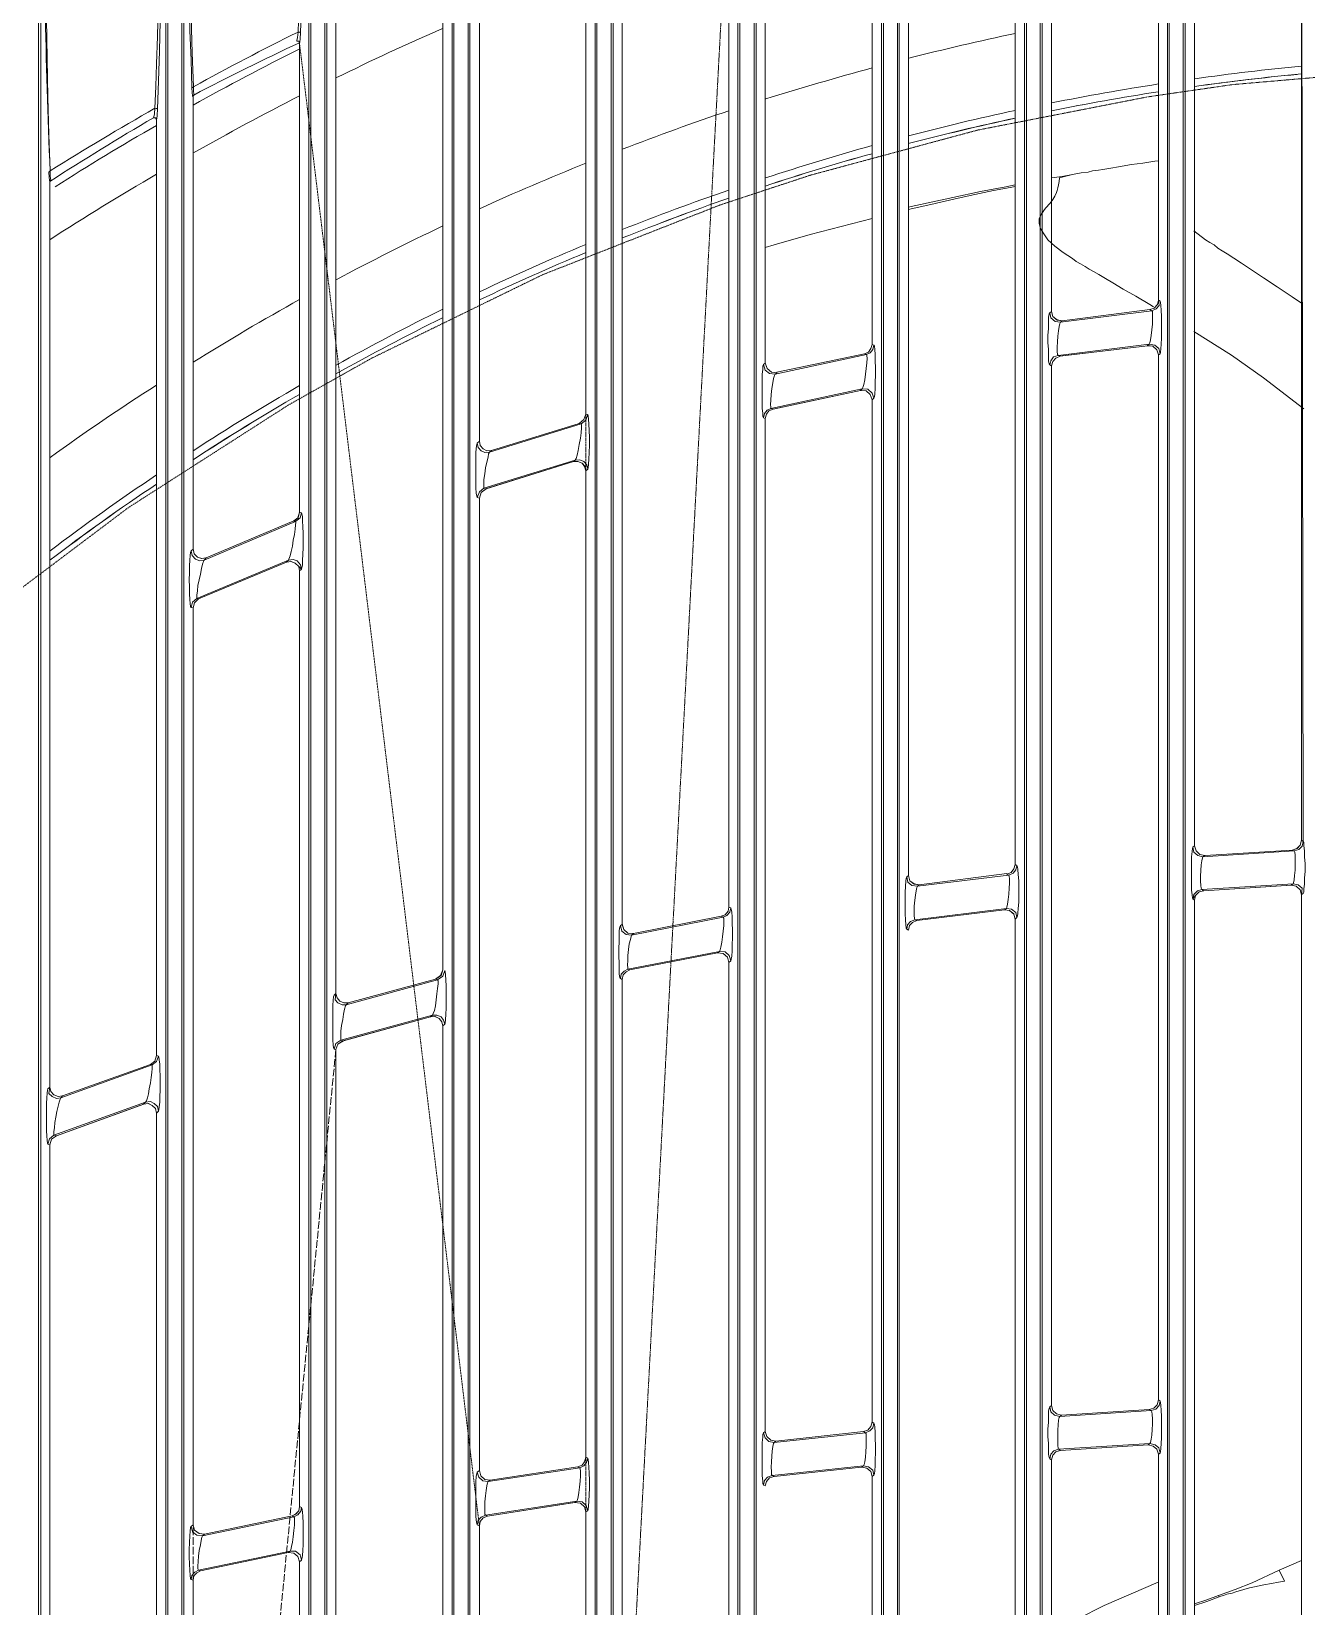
# Model space of a CAD drawing. Header units: millimetres. Extents: x 90740 to 167944, y -39332 to 25855.
# Drawn here: x 137891.5 to 138157.6, y 12278 to 12606.7 of the extents above; entities that cross this region are included whole.
import ezdxf

# ---------------------------------------------------------------- set-up
doc = ezdxf.new("R2010")
doc.units = ezdxf.units.MM
doc.linetypes.add('PDF_IMPORT', pattern=[1, 0.8, -0.2])
doc.layers.add('PDF4_Geometry', color=7, linetype='Continuous')

# ---------------------------------------------------------------- blocks, each defined once
blk = doc.blocks.new('200-A_10 bis 12')
at = {"layer": 'PDF4_Geometry', "lineweight": 13}
for p, q in [((6485.4, 2336.02), (6485.4, 3273.81)), ((6500.36, 3273.81), (6500.36, 2336.02)), ((6515.28, 2336.02), (6515.28, 3273.81))]:
    blk.add_line(p, q, dxfattribs=at)
for points in [[(6455.53, 3273.81), (6455.53, 2336.02), (6455.69, 2336.09), (6455.76, 2336.22), (6456.02, 2336.07), (6456.02, 2524.72), (6456.22, 2524.72)], [(6455.76, 3273.61), (6455.76, 2336.22)], [(6468.81, 2336.22), (6468.81, 3273.61)], [(6468.23, 3066.39), (6468.14, 3063.28), (6468.03, 3060.18), (6467.92, 3057.2), (6467.9, 3056.6), (6467.86, 3056.2), (6467.83, 3056.13), (6467.72, 3056.31), (6467.52, 3056.31), (6467.57, 3056.4), (6467.63, 3056.73), (6467.66, 3057.31), (6467.77, 3059.58), (6467.83, 3061.93), (6467.92, 3064.79), (6467.99, 3067.75)], [(6469.01, 3273.81), (6469.01, 2336.02), (6468.88, 2336.09), (6468.81, 2336.22)], [(6470.48, 3273.81), (6470.48, 2336.02), (6470.61, 2336.09), (6470.68, 2336.22), (6470.94, 2336.07), (6470.94, 2520.57), (6470.99, 2524.14), (6471.01, 2527.76), (6471.05, 2531.34), (6471.12, 2534.64), (6471.19, 2537.89), (6471.25, 2541.06), (6471.32, 2544.28), (6471.41, 2547.39), (6471.52, 2550.41), (6471.56, 2550.9), (6471.59, 2551.23), (6471.65, 2551.36)], [(6471.65, 3058.49), (6471.59, 3058.62), (6471.56, 3058.95), (6471.52, 3059.44), (6471.45, 3062.35), (6471.32, 3065.39), (6471.25, 3068.5), (6471.19, 3071.74), (6471.12, 3075.07), (6471.05, 3078.47), (6471.01, 3082.02), (6470.99, 3085.58), (6470.94, 3089.22), (6470.94, 3273.79), (6470.68, 3273.61), (6470.61, 3273.74), (6470.48, 3273.81)], [(6470.68, 3273.61), (6470.68, 2336.22)], [(6471.14, 3273.96), (6471.14, 3086.73), (6471.19, 3083.6), (6471.21, 3080.47), (6471.21, 3078.91), (6471.25, 3078.51), (6471.28, 3074.54), (6471.34, 3070.61), (6471.45, 3066.81), (6471.56, 3063.08), (6471.7, 3059.55), (6471.7, 3059.09), (6471.72, 3058.8), (6471.72, 3058.69), (6471.65, 3058.6)], [(6483.73, 2336.22), (6483.73, 3273.61)], [(6482.95, 3068.17), (6482.87, 3065.17), (6482.82, 3064.57), (6482.8, 3064.22), (6482.75, 3064.11), (6482.69, 3064.31), (6482.49, 3064.31), (6482.49, 3064.37), (6482.55, 3064.7), (6482.62, 3065.26), (6482.69, 3067.61)], [(6483.93, 3273.81), (6483.93, 2336.02), (6483.78, 2336.09), (6483.73, 2336.22)], [(6485.6, 2336.22), (6485.6, 3273.61)], [(6498.18, 2505.29), (6498.36, 2505.29), (6498.36, 2336.07), (6498.67, 2336.22), (6498.67, 3273.61), (6498.36, 3273.79), (6498.36, 3104.58), (6498.18, 3104.58), (6498.18, 3273.96)], [(6498.87, 3273.81), (6498.87, 2336.02), (6498.74, 2336.09), (6498.67, 2336.22)], [(6500.52, 3273.61), (6500.52, 2336.22)], [(6512.64, 2808.73), (6512.64, 2910.82), (6512.84, 2910.95), (6512.88, 2911.09), (6512.9, 2911.42), (6512.95, 2911.95), (6512.97, 2912.6), (6513.02, 2913.33), (6513.02, 2914.13), (6512.97, 2914.86), (6512.95, 2915.5), (6512.9, 2915.97), (6512.88, 2916.3), (6512.84, 2916.44), (6512.64, 2916.53), (6512.64, 3019.46), (6512.84, 3019.66), (6512.88, 3019.79), (6512.9, 3020.17), (6512.95, 3020.7), (6512.97, 3021.37), (6513.02, 3022.14), (6513.02, 3022.94), (6512.97, 3023.67), (6512.95, 3024.34), (6512.9, 3024.87), (6512.88, 3025.21), (6512.84, 3025.34), (6512.64, 3025.38), (6512.64, 3077.03)], [(6513.59, 3273.61), (6513.59, 2336.22)], [(6513.79, 3273.81), (6513.79, 2336.02), (6513.66, 2336.09), (6513.59, 2336.22)], [(6515.48, 2336.22), (6515.48, 3273.61)], [(6528.07, 3273.96), (6528.07, 3114.24), (6528.25, 3114.24), (6528.25, 3273.79), (6528.51, 3273.61), (6528.51, 2855.69), (6528.71, 2855.69), (6528.71, 3273.81)], [(6542.5, 3086.04), (6542.5, 3032.67), (6542.52, 3032.67), (6542.52, 3086.11)], [(6530.4, 3273.61), (6530.4, 2858.02), (6530.82, 2858.56), (6530.84, 2858.49), (6530.84, 2858.09), (6530.89, 2857.51), (6530.89, 2856.98), (6530.71, 2856.36), (6530.71, 2856.45), (6530.78, 2857.49), (6530.78, 2858.02), (6530.82, 2858.29), (6530.78, 2858.4), (6530.78, 2858.42)], [(6542.97, 2872.17), (6542.97, 2872.94), (6543.01, 2873.48), (6543.03, 2873.74), (6543.03, 2873.9), (6543.48, 2874.41), (6543.48, 3273.61), (6543.17, 3273.79), (6543.17, 3113.33), (6543.14, 3108.84), (6543.1, 3104.25), (6543.01, 3099.78), (6542.9, 3096.45), (6542.83, 3093.21), (6542.7, 3090.04), (6542.59, 3086.97)], [(6543.81, 2874.27), (6543.61, 2874.21), (6543.48, 2874.41), (6543.68, 2874.41), (6543.68, 3273.81)], [(6545.14, 3273.81), (6545.14, 2875.81), (6545.23, 2875.72), (6545.28, 2875.67), (6545.3, 2875.74), (6545.34, 2875.81), (6545.14, 2875.81)], [(6545.34, 3273.61), (6545.34, 2875.81), (6545.74, 2876.14), (6545.79, 2876.07), (6545.81, 2875.94), (6545.81, 2874.54)], [(6558.6, 2886.37), (6558.6, 3273.81)], [(6560.06, 3273.81), (6560.06, 2887.31), (6560.26, 2887.31)], [(6573.32, 3273.61), (6573.32, 2894.32), (6572.92, 2894.1), (6572.9, 2893.92), (6572.85, 2893.64), (6572.85, 2892.77), (6572.98, 2892.46), (6572.92, 2892.57), (6572.9, 2892.64), (6572.98, 2892.66), (6573.16, 2892.72), (6573.23, 2892.77), (6573.25, 2892.79), (6573.45, 2892.79)], [(6573.63, 2894.17), (6573.43, 2894.17), (6573.32, 2894.32), (6573.52, 2894.32), (6573.52, 3273.81)], [(6574.98, 3273.81), (6574.98, 2894.97), (6575.05, 2894.83), (6575.09, 2894.77), (6575.18, 2894.83), (6575.18, 3273.61)], [(6587.3, 3093.41), (6587.5, 2980.8), (6587.37, 2980.29), (6587.04, 2979.94), (6586.55, 2979.8), (6586.62, 2979.67), (6586.66, 2979.36), (6586.66, 2977.8), (6586.59, 2977.23), (6586.55, 2976.78), (6586.48, 2976.49), (6586.46, 2976.36), (6586.97, 2976.25), (6587.37, 2975.9), (6587.3, 2975.23), (6587.17, 2975.76)], [(6557.42, 2978.4), (6557.42, 3089.33), (6557.35, 3089.48), (6557.22, 3089.5), (6557.24, 3089.57), (6557.29, 3089.88), (6557.29, 3090.35), (6557.42, 3092.88), (6557.51, 3095.46), (6557.6, 3098.34), (6557.69, 3101.27), (6557.73, 3102.76), (6557.73, 3103.16), (6557.82, 3107.42), (6557.89, 3111.82), (6557.89, 3116.28), (6557.93, 3120.77)], [(6527.56, 3081.96), (6527.56, 2973.94)], [(6532.58, 3029.71), (6532, 3029.78), (6531.55, 3030.16), (6531.35, 3030.69), (6531.35, 3083.2), (6531.42, 3083.31), (6531.53, 3083.38), (6531.49, 3083.51), (6531.47, 3083.82), (6531.42, 3084.13), (6531.42, 3084.2), (6531.29, 3088), (6531.16, 3092.06), (6531.09, 3096.25), (6530.98, 3100.54), (6530.98, 3100.92), (6530.96, 3102.47), (6530.91, 3105.6), (6530.89, 3108.75)], [(6497.72, 3071.12), (6497.72, 2967.39), (6497.47, 2966.79), (6496.96, 2966.41), (6497.52, 2966.79), (6497.72, 2967.39)], [(6587.3, 3093.46), (6587.3, 2980.91), (6587.5, 2980.8), (6587.57, 2980.67), (6587.57, 2980.34), (6587.64, 2979.82), (6587.64, 2979.2), (6587.68, 2978.47), (6587.68, 2977.69), (6587.64, 2976.96), (6587.64, 2976.32), (6587.57, 2975.85), (6587.57, 2975.5), (6587.5, 2975.36), (6587.3, 2975.25), (6587.17, 2975.76), (6586.77, 2976.12), (6586.26, 2976.23), (6577.11, 2975.65), (6576.65, 2975.52), (6576.27, 2975.16), (6575.96, 2974.79), (6576.07, 2975.25), (6576.45, 2975.63), (6576.91, 2975.78), (6576.85, 2975.9), (6576.8, 2976.18), (6576.78, 2976.63), (6576.78, 2977.16), (6576.8, 2977.76), (6576.85, 2978.34), (6576.91, 2978.76), (6576.98, 2979.07), (6577.03, 2979.2), (6576.51, 2979.34), (6576.09, 2979.67), (6575.96, 2980.2)], [(6576.16, 3092.32), (6576.16, 2980.34), (6575.96, 2980.2), (6575.94, 2980.07), (6575.89, 2979.74), (6575.83, 2979.2), (6575.83, 2975.72), (6575.89, 2975.23), (6575.94, 2974.87), (6575.96, 2974.79), (6576.16, 2974.65), (6576.16, 2893.99)], [(6561.24, 3090.08), (6561.24, 3036.11), (6561.04, 3035.97), (6560.97, 3035.84), (6560.93, 3035.51), (6560.91, 3034.98), (6560.91, 3034.33), (6560.86, 3033.6), (6560.86, 3032.87), (6560.91, 3032.13), (6560.91, 3031.49), (6560.93, 3030.96), (6560.97, 3030.62), (6561.04, 3030.54), (6561.24, 3030.42), (6561.24, 2921.92), (6561.37, 2921.41), (6561.75, 2921.06), (6562.28, 2920.92)], [(6546.32, 3087.04), (6546.32, 2977.23), (6546.12, 2977.09), (6546.05, 2976.96), (6546.01, 2976.63), (6545.99, 2976.12), (6545.94, 2975.45), (6545.94, 2973.25), (6545.99, 2972.61), (6546.01, 2972.08), (6546.05, 2971.74), (6546.12, 2971.63), (6546.32, 2971.54)], [(6516.44, 3078.45), (6516.44, 2972.14), (6516.24, 2972.01), (6516.19, 2971.88), (6516.12, 2971.5), (6516.12, 2971.01), (6516.1, 2970.34), (6516.06, 2969.61), (6516.06, 2968.83), (6516.1, 2968.1), (6516.12, 2967.46), (6516.12, 2966.93), (6516.19, 2966.59), (6516.24, 2966.48), (6516.44, 2966.39)], [(6501.52, 3072.79), (6501.52, 3022.56), (6501.29, 3022.36), (6501.27, 3022.23), (6501.2, 3021.85), (6501.16, 3021.3), (6501.14, 3020.66), (6501.14, 3018.32), (6501.16, 3017.68), (6501.2, 3017.15), (6501.27, 3016.81), (6501.29, 3016.68), (6501.52, 3016.61)], [(6486.55, 3066.19), (6486.55, 2964.93), (6486.37, 2964.75), (6486.31, 2964.59), (6486.28, 2964.22), (6486.24, 2963.68), (6486.24, 2963.02), (6486.22, 2962.28), (6486.22, 2961.51), (6486.24, 2960.73), (6486.24, 2960.06), (6486.28, 2959.58), (6486.31, 2959.24), (6486.37, 2959.13), (6486.55, 2959.07)], [(6471.65, 3005.18), (6471.45, 3005.2), (6471.39, 3005.31), (6471.34, 3005.62), (6471.32, 3006.05), (6471.28, 3006.65), (6471.28, 3007.36), (6471.25, 3008.09), (6471.28, 3008.82), (6471.28, 3009.55), (6471.32, 3010.13), (6471.34, 3010.62), (6471.39, 3010.95), (6471.45, 3011.11), (6471.65, 3011.31), (6471.65, 3058.6)], [(6467.83, 3056.13), (6467.83, 2958.47), (6468.03, 2958.4), (6468.08, 2958.31), (6468.1, 2958), (6468.17, 2957.56), (6468.17, 2957), (6468.21, 2956.29), (6468.21, 2954.85), (6468.17, 2954.16), (6468.17, 2953.58), (6468.1, 2953.09), (6468.08, 2952.78), (6468.03, 2952.65), (6467.83, 2952.45), (6467.83, 2857.96)], [(6572.38, 3051.83), (6572.01, 3051.78), (6570.74, 3051.58), (6569.57, 3051.43), (6568.21, 3051.18), (6567.43, 3051.05), (6566.59, 3050.92), (6566.12, 3050.85), (6565.5, 3050.76), (6565.04, 3050.65), (6564.33, 3050.56), (6563.42, 3050.38)], [(6557.42, 3049.32), (6556.47, 3049.12), (6553.82, 3048.61), (6550.92, 3048.01), (6546.27, 3046.97)], [(6546.27, 3046.74), (6548.65, 3047.28), (6551.16, 3047.85), (6553.22, 3048.32), (6555.16, 3048.72), (6556.91, 3049.05), (6557.42, 3049.14)], [(6571.87, 3036.57), (6571.47, 3036.84), (6570.01, 3037.68), (6568.7, 3038.44), (6567.63, 3039.08), (6566.86, 3039.55), (6566.15, 3039.95), (6565.61, 3040.26), (6565.17, 3040.53), (6564.73, 3040.79), (6564.26, 3041.06), (6563.81, 3041.33), (6563.42, 3041.64), (6562.46, 3042.26), (6561.57, 3042.9), (6560.86, 3043.57), (6560.37, 3044.3), (6560.08, 3044.77), (6559.93, 3045.28), (6559.95, 3045.77), (6560.2, 3046.3), (6560.6, 3046.88), (6561.08, 3047.41), (6561.37, 3047.79), (6561.57, 3048.14), (6561.75, 3048.52), (6561.82, 3048.74), (6561.88, 3049.01), (6561.95, 3049.32), (6562.02, 3049.65), (6562.06, 3050.05), (6562.73, 3050.23), (6563.42, 3050.38), (6562.33, 3050.18), (6561.24, 3050.03)], [(6531.35, 3042.79), (6532.27, 3043.06), (6536.06, 3044.12), (6542.5, 3045.81)], [(6587.3, 3036.97), (6586.33, 3037.64), (6584.77, 3038.68), (6583.35, 3039.62), (6582.09, 3040.46), (6581.04, 3041.13), (6580.27, 3041.66), (6579.56, 3042.1), (6579.05, 3042.44), (6578.6, 3042.72), (6578.2, 3043.04), (6577.76, 3043.3), (6577.31, 3043.59), (6576.07, 3044.5)], [(6561.04, 3035.97), (6561.17, 3035.44), (6561.62, 3035.06), (6562.15, 3034.98), (6562.08, 3034.84), (6562.02, 3034.53), (6561.95, 3034.07), (6561.88, 3033.53), (6561.86, 3032.93), (6561.82, 3032.36), (6561.82, 3031.93), (6561.86, 3031.62), (6561.93, 3031.49), (6561.44, 3031.36), (6561.15, 3030.96), (6561.04, 3030.54)], [(6561.24, 3036.11), (6561.37, 3035.58), (6561.82, 3035.24), (6562.35, 3035.13)], [(6572.58, 3031.69), (6572.41, 3032.22), (6572.01, 3032.6), (6571.43, 3032.69), (6571.5, 3032.82), (6571.56, 3033.13), (6571.63, 3033.6), (6571.7, 3034.18), (6571.76, 3034.78), (6571.76, 3036.09), (6571.7, 3036.17), (6572.14, 3036.37), (6572.47, 3036.71), (6572.38, 3037.28)], [(6571.5, 3036.29), (6571.94, 3036.44), (6572.27, 3036.82), (6572.38, 3037.28)], [(6562.35, 3035.11), (6561.82, 3035.2), (6561.37, 3035.58)], [(6541.28, 3027.85), (6541.88, 3027.83), (6542.32, 3027.45), (6542.52, 3026.87), (6542.7, 3027.05), (6542.77, 3027.18), (6542.79, 3027.52), (6542.83, 3028.05), (6542.83, 3028.71), (6542.86, 3029.45), (6542.86, 3030.22), (6542.83, 3030.96), (6542.83, 3031.62), (6542.79, 3032.13), (6542.77, 3032.47), (6542.7, 3032.6), (6542.52, 3032.67), (6542.39, 3032.22), (6542.12, 3031.87), (6541.72, 3031.69)], [(6542.7, 3027.05), (6542.52, 3027.58), (6542.06, 3027.98), (6541.48, 3028.03), (6541.55, 3028.16), (6541.66, 3028.49), (6541.75, 3028.98), (6541.81, 3029.56), (6541.88, 3030.16), (6541.95, 3030.74), (6541.99, 3031.2), (6541.95, 3031.49), (6541.92, 3031.62), (6542.32, 3031.8), (6542.59, 3032.13), (6542.7, 3032.6)], [(6542.39, 3032.22), (6542.5, 3032.67)], [(6562.08, 3031.42), (6571.23, 3032.53), (6571.81, 3032.47), (6572.21, 3032.09), (6572.38, 3031.56)], [(6571.81, 3032.47), (6571.23, 3032.56)], [(6587.57, 3025.94), (6583.35, 3029.18), (6580, 3031.53), (6576.09, 3034)], [(6562.13, 3031.42), (6561.68, 3031.22), (6561.37, 3030.89), (6561.24, 3030.42)], [(6561.24, 3030.42), (6561.35, 3030.89), (6561.68, 3031.22)], [(6572.38, 3031.56), (6572.38, 2922.52), (6572.58, 2922.39), (6572.61, 2922.25), (6572.65, 2921.92), (6572.67, 2921.45), (6572.72, 2920.79), (6572.72, 2918.57), (6572.67, 2917.95), (6572.65, 2917.44), (6572.61, 2917.1), (6572.58, 2916.97), (6572.38, 2916.84), (6572.38, 2892.39)], [(6531.35, 3024.94), (6531.16, 3025.01), (6531.11, 3025.14), (6531.09, 3025.47), (6531.04, 3025.98), (6531.02, 3026.61), (6531.02, 3028.89), (6531.04, 3029.56), (6531.09, 3030.05), (6531.11, 3030.42), (6531.16, 3030.56), (6531.35, 3030.69)], [(6531.16, 3030.56), (6531.35, 3029.98), (6531.8, 3029.63), (6532.38, 3029.56), (6532.31, 3029.43), (6532.2, 3029.09), (6532.13, 3028.65), (6532.04, 3028.05), (6531.98, 3027.45), (6531.93, 3026.85), (6531.91, 3026.38), (6531.93, 3026.12), (6531.93, 3025.98), (6531.55, 3025.81), (6531.29, 3025.45), (6531.16, 3025.01)], [(6531.35, 3030.74), (6531.55, 3030.16)], [(6532.13, 3025.92), (6541.3, 3027.85)], [(6542.5, 3026.87), (6542.52, 3026.87), (6542.52, 2920.19), (6542.5, 2920.21), (6542.5, 3026.87), (6542.32, 3027.45)], [(6512.84, 3019.66), (6512.75, 3020.1), (6512.44, 3020.46), (6511.99, 3020.63), (6511.53, 3020.59), (6511.62, 3020.77), (6511.73, 3021.1), (6511.84, 3021.59), (6511.93, 3022.23), (6512.06, 3022.88), (6512.13, 3023.43), (6512.17, 3023.94), (6512.17, 3024.27), (6512.13, 3024.36), (6512.64, 3024.74), (6512.84, 3025.34)], [(6511.93, 3024.41), (6512.44, 3024.81)], [(6512.64, 3025.38), (6512.44, 3024.81)], [(6532.47, 2918.21), (6531.93, 2918.3), (6531.53, 2918.68), (6531.35, 2919.21), (6531.35, 3024.94), (6531.49, 3025.38), (6531.73, 3025.72), (6532.18, 3025.92), (6531.73, 3025.74), (6531.49, 3025.38)], [(6501.29, 3022.36), (6501.4, 3021.9), (6501.71, 3021.57), (6502.11, 3021.37), (6502.58, 3021.43), (6502.49, 3021.25), (6502.43, 3020.9), (6502.31, 3020.39), (6502.18, 3019.79), (6502.09, 3019.15), (6502, 3018.55), (6501.98, 3018.06), (6501.98, 3017.66), (6501.52, 3017.28), (6501.29, 3016.68)], [(6502.8, 3021.59), (6502.31, 3021.57), (6501.91, 3021.77), (6501.6, 3022.1), (6501.52, 3022.56)], [(6502.18, 3017.59), (6511.35, 3020.43), (6511.79, 3020.46), (6512.24, 3020.26), (6512.55, 3019.92), (6512.64, 3019.46), (6512.51, 3019.92), (6512.24, 3020.26)], [(6501.67, 2914.59), (6502.09, 2914.19), (6502.65, 2914.13), (6502.11, 2914.19), (6501.67, 2914.59), (6501.52, 2915.13), (6501.52, 3016.61), (6501.71, 3017.21), (6502.23, 3017.59)], [(6482.67, 3009.49), (6482.95, 3009.22), (6482.87, 3009.67), (6482.51, 3010.06), (6482.09, 3010.2), (6481.6, 3010.13), (6481.64, 3010.26), (6481.78, 3010.6), (6481.87, 3011.06), (6482.02, 3011.6), (6482.11, 3012.24), (6482.24, 3012.84), (6482.31, 3013.37), (6482.35, 3013.82), (6482.38, 3014.08), (6482.35, 3014.17), (6482.82, 3014.55), (6482.95, 3015.1)], [(6482.18, 3014.22), (6482.62, 3014.57), (6482.75, 3015.15), (6482.58, 3014.57), (6482.15, 3014.24)], [(6471.65, 3011.33), (6471.76, 3010.82), (6472.1, 3010.46), (6472.56, 3010.33), (6473.01, 3010.4), (6472.54, 3010.33), (6472.1, 3010.46)], [(6471.76, 3010.82), (6471.65, 3011.31)], [(6471.45, 3011.11), (6471.56, 3010.62), (6471.9, 3010.26), (6472.34, 3010.09), (6472.81, 3010.15), (6472.74, 3010.02), (6472.63, 3009.73), (6472.54, 3009.29), (6472.41, 3008.69), (6472.27, 3008.09), (6472.16, 3007.49), (6472.1, 3006.96), (6472.03, 3006.51), (6472.03, 3006.16), (6471.59, 3005.78), (6471.45, 3005.2)], [(6481.4, 3009.93), (6481.6, 3010.13), (6472.03, 3006.16), (6472.23, 3006.11)], [(6481.4, 3009.93), (6472.23, 3006.11)], [(6482.75, 3009.02), (6482.75, 2911.4), (6482.95, 2911.29), (6483, 2911.2), (6483.06, 2910.84), (6483.09, 2910.35), (6483.13, 2909.69), (6483.13, 2907.44), (6483.09, 2906.8), (6483.06, 2906.27), (6483, 2905.91), (6482.95, 2905.78), (6482.75, 2905.6)], [(6472.83, 2908.51), (6472.27, 2908.56), (6471.79, 2908.91), (6471.65, 2909.49), (6471.65, 3005.18), (6471.79, 3005.71), (6472.23, 3006.11)], [(6576.16, 2980.34), (6576.31, 2979.8)], [(6587.17, 2980.4), (6586.86, 2980.07), (6586.35, 2979.89), (6586.84, 2980.07), (6587.17, 2980.4), (6587.3, 2980.91)], [(6557.62, 2972.85), (6557.49, 2973.39), (6557.04, 2973.74), (6556.53, 2973.81), (6556.58, 2973.94), (6556.64, 2974.25), (6556.71, 2974.72), (6556.78, 2975.3), (6556.8, 2975.9), (6556.84, 2976.43), (6556.84, 2976.89), (6556.8, 2977.18), (6556.78, 2977.29), (6557.22, 2977.49), (6557.51, 2977.83), (6557.62, 2978.29)], [(6557.31, 2977.94), (6557.42, 2978.4)], [(6557.42, 2978.4), (6557.62, 2978.29), (6557.69, 2978.16), (6557.73, 2977.87), (6557.75, 2977.36), (6557.8, 2976.69), (6557.8, 2974.47), (6557.75, 2973.81), (6557.73, 2973.32), (6557.69, 2972.99), (6557.62, 2972.85), (6557.42, 2972.68), (6557.42, 2884)], [(6576.71, 2979.43), (6576.31, 2979.8)], [(6576.71, 2979.43), (6577.22, 2979.34)], [(6546.12, 2977.09), (6546.25, 2976.56), (6546.65, 2976.18), (6547.23, 2976.12), (6547.16, 2975.98), (6547.1, 2975.65), (6547.03, 2975.18), (6546.96, 2974.65), (6546.9, 2974.05), (6546.9, 2973.05), (6546.92, 2972.74), (6546.96, 2972.61), (6546.52, 2972.45), (6546.21, 2972.08), (6546.12, 2971.63)], [(6546.45, 2976.69), (6546.9, 2976.32), (6547.43, 2976.25), (6546.9, 2976.36), (6546.45, 2976.69), (6546.32, 2977.23)], [(6557.31, 2977.94), (6557.02, 2977.56), (6556.58, 2977.38)], [(6576.16, 2974.65), (6576.27, 2975.16)], [(6586.77, 2976.12), (6586.22, 2976.23)], [(6587.3, 2897.68), (6587.3, 2975.25)], [(6527.78, 2968.32), (6527.6, 2968.9), (6527.16, 2969.26), (6526.58, 2969.32), (6526.65, 2969.48), (6526.71, 2969.77), (6526.83, 2970.28), (6526.89, 2970.83), (6526.96, 2971.43), (6527.03, 2972.01), (6527.03, 2972.79), (6526.96, 2972.88), (6527.36, 2973.08), (6527.67, 2973.41), (6527.78, 2973.85)], [(6526.76, 2972.99), (6527.16, 2973.14), (6527.47, 2973.52), (6527.56, 2973.94), (6527.78, 2973.85), (6527.8, 2973.74), (6527.87, 2973.41), (6527.91, 2972.92), (6527.91, 2972.28), (6527.94, 2971.54), (6527.94, 2970.74), (6527.91, 2970.03), (6527.91, 2969.37), (6527.87, 2968.83), (6527.8, 2968.5), (6527.78, 2968.32), (6527.56, 2968.17)], [(6546.32, 2971.54), (6546.41, 2972.01), (6546.72, 2972.34), (6547.16, 2972.54), (6556.33, 2973.67), (6556.84, 2973.59), (6557.29, 2973.25), (6557.42, 2972.68)], [(6557.42, 2972.68), (6557.29, 2973.21), (6556.84, 2973.59), (6556.31, 2973.67)], [(6516.24, 2972.01), (6516.39, 2971.43), (6516.83, 2971.08), (6517.41, 2971.01), (6517.35, 2970.88), (6517.28, 2970.57), (6517.17, 2970.1), (6517.1, 2969.5), (6517.03, 2968.9), (6517.01, 2968.32), (6516.97, 2967.9), (6517.01, 2967.59), (6517.03, 2967.46), (6516.63, 2967.26), (6516.32, 2966.93), (6516.24, 2966.48)], [(6516.44, 2972.19), (6516.59, 2971.61)], [(6517.61, 2971.17), (6517.03, 2971.23), (6516.59, 2971.61), (6516.44, 2972.14)], [(6526.38, 2969.17), (6526.96, 2969.1), (6527.4, 2968.72), (6527.56, 2968.17)], [(6497.92, 2961.71), (6497.79, 2962.15), (6497.52, 2962.48), (6497.1, 2962.68), (6496.63, 2962.68), (6496.7, 2962.82), (6496.83, 2963.15), (6496.94, 2963.64), (6497.01, 2964.26), (6497.1, 2964.88), (6497.16, 2965.46), (6497.21, 2965.93), (6497.21, 2966.26), (6497.16, 2966.35), (6497.72, 2966.73), (6497.92, 2967.33), (6497.96, 2967.19), (6497.98, 2966.86), (6498.03, 2966.35), (6498.05, 2965.68), (6498.05, 2963.42), (6498.03, 2962.75), (6497.98, 2962.22), (6497.96, 2961.84), (6497.92, 2961.71), (6497.72, 2961.55)], [(6516.44, 2966.39), (6516.52, 2966.86), (6516.83, 2967.19)], [(6517.23, 2967.39), (6516.83, 2967.19)], [(6527.56, 2968.17), (6527.56, 2863.13), (6527.43, 2862.64), (6527.09, 2862.31), (6526.65, 2862.13)], [(6517.52, 2861.53), (6516.97, 2861.66), (6516.57, 2862.04), (6516.44, 2862.53), (6516.44, 2966.39)], [(6486.37, 2959.13), (6486.55, 2959.71), (6487.08, 2960.06), (6487.08, 2960.18), (6487.06, 2960.51), (6487.08, 2960.98), (6487.15, 2961.57), (6487.26, 2962.22), (6487.35, 2962.77), (6487.46, 2963.28), (6487.57, 2963.62), (6487.64, 2963.75), (6487.19, 2963.75), (6486.75, 2963.95), (6486.48, 2964.28), (6486.55, 2964.93)], [(6486.68, 2964.48), (6486.55, 2964.93)], [(6486.68, 2964.48), (6486.95, 2964.13)], [(6487.84, 2963.95), (6487.39, 2963.95), (6486.95, 2964.13)], [(6486.55, 2959.07), (6486.75, 2959.64), (6487.28, 2960), (6496.43, 2962.48), (6496.9, 2962.51), (6497.32, 2962.31)], [(6497.72, 2961.51), (6497.61, 2961.97), (6497.32, 2962.31), (6496.87, 2962.51), (6496.43, 2962.48)], [(6497.61, 2961.97), (6497.72, 2961.55)], [(6497.72, 2860.93), (6497.72, 2961.55)], [(6487.66, 2859.13), (6487.13, 2859.22), (6486.71, 2859.6), (6486.55, 2860.13), (6486.55, 2959.07), (6486.77, 2959.64), (6487.33, 2960)], [(6468.03, 2952.65), (6467.92, 2953.12), (6467.59, 2953.45), (6467.19, 2953.65), (6466.68, 2953.58), (6466.79, 2953.71), (6466.88, 2954.03), (6466.99, 2954.45), (6467.08, 2954.98), (6467.19, 2955.6), (6467.28, 2956.16), (6467.35, 2956.69), (6467.39, 2957.09), (6467.39, 2957.47), (6467.83, 2957.82), (6468.03, 2958.4)], [(6467.19, 2957.53), (6467.66, 2957.87), (6467.83, 2958.47)], [(6456.69, 2955.16), (6456.49, 2954.96), (6456.47, 2954.82), (6456.42, 2954.51), (6456.4, 2954.05), (6456.36, 2953.45), (6456.36, 2950.61), (6456.4, 2950.05), (6456.42, 2949.61), (6456.47, 2949.3), (6456.49, 2949.21), (6456.69, 2949.14)], [(6457.58, 2954.16), (6457.13, 2954.36), (6456.8, 2954.69), (6456.69, 2955.16)], [(6457.58, 2954.16), (6458.02, 2954.23)], [(6456.69, 2949.14), (6456.87, 2949.74), (6457.38, 2950.07), (6466.5, 2953.38)], [(6467.83, 2952.45), (6467.72, 2952.92), (6467.39, 2953.25), (6466.95, 2953.45), (6466.48, 2953.38), (6466.99, 2953.45), (6467.39, 2953.25)], [(6456.87, 2856.31), (6456.69, 2856.85), (6456.69, 2949.14)], [(6571.9, 2921.65), (6572.25, 2922.01), (6572.38, 2922.52)], [(6561.24, 2921.92), (6561.04, 2921.79), (6560.97, 2921.65), (6560.93, 2921.32), (6560.91, 2920.81), (6560.91, 2920.19), (6560.86, 2919.46), (6560.86, 2918.68), (6560.91, 2917.97), (6560.91, 2917.35), (6560.93, 2916.84), (6560.97, 2916.5), (6561.04, 2916.37), (6561.24, 2916.26), (6561.24, 2886.51)], [(6561.04, 2921.79), (6561.17, 2921.28), (6561.55, 2920.92), (6562.08, 2920.79), (6562.02, 2920.68), (6561.95, 2920.39), (6561.93, 2919.92), (6561.88, 2919.35), (6561.88, 2917.77), (6561.93, 2917.48), (6561.95, 2917.37), (6561.48, 2917.21), (6561.17, 2916.84), (6561.04, 2916.37)], [(6571.9, 2921.65), (6571.43, 2921.52)], [(6572.58, 2916.97), (6572.41, 2917.5), (6572.03, 2917.84), (6571.5, 2917.97), (6571.56, 2918.08), (6571.63, 2918.41), (6571.7, 2918.83), (6571.74, 2919.41), (6571.76, 2919.99), (6571.76, 2920.54), (6571.74, 2920.99), (6571.7, 2921.28), (6571.63, 2921.39), (6572.1, 2921.54), (6572.45, 2921.92), (6572.58, 2922.39)], [(6531.35, 2913.53), (6531.16, 2913.62), (6531.11, 2913.75), (6531.09, 2914.06), (6531.04, 2914.59), (6531.02, 2915.24), (6531.02, 2917.44), (6531.04, 2918.08), (6531.09, 2918.61), (6531.11, 2918.95), (6531.16, 2919.08), (6531.35, 2919.21)], [(6542.06, 2919.35), (6542.39, 2919.75), (6542.5, 2920.21), (6542.39, 2919.72), (6542.06, 2919.35), (6541.61, 2919.21)], [(6542.7, 2914.66), (6542.57, 2915.17), (6542.12, 2915.53), (6541.61, 2915.64), (6541.68, 2915.77), (6541.75, 2916.06), (6541.81, 2916.53), (6541.86, 2917.1), (6541.88, 2917.68), (6541.88, 2918.97), (6541.81, 2919.08), (6542.26, 2919.28), (6542.59, 2919.61), (6542.7, 2920.08)], [(6542.37, 2915.04), (6542.52, 2914.53), (6542.7, 2914.66), (6542.77, 2914.79), (6542.79, 2915.13), (6542.83, 2915.64), (6542.83, 2916.26), (6542.86, 2917.01), (6542.86, 2917.77), (6542.83, 2918.48), (6542.83, 2919.15), (6542.79, 2919.66), (6542.77, 2919.94), (6542.7, 2920.08), (6542.52, 2920.19)], [(6531.16, 2919.08), (6531.33, 2918.55), (6531.73, 2918.17), (6532.27, 2918.08), (6532.2, 2917.97), (6532.13, 2917.64), (6532.07, 2917.17), (6532.04, 2916.64), (6532, 2916.04), (6531.98, 2915.5), (6532, 2915.04), (6532, 2914.73), (6532.07, 2914.64), (6531.6, 2914.46), (6531.29, 2914.11), (6531.16, 2913.62)], [(6561.68, 2917.1), (6562.15, 2917.24), (6571.3, 2917.84), (6571.5, 2917.97), (6561.95, 2917.37), (6562.15, 2917.28), (6562.15, 2917.24)], [(6572.38, 2916.84), (6572.21, 2917.37), (6571.83, 2917.7), (6571.3, 2917.84)], [(6512.84, 2910.95), (6512.68, 2911.49), (6512.24, 2911.89), (6511.68, 2911.95), (6511.75, 2912.09), (6511.84, 2912.4), (6511.91, 2912.86), (6511.97, 2913.42), (6512.04, 2914.04), (6512.06, 2914.59), (6512.06, 2915.06), (6512.04, 2915.33), (6511.99, 2915.44), (6512.44, 2915.64), (6512.71, 2915.97), (6512.84, 2916.44)], [(6511.79, 2915.53), (6512.24, 2915.7), (6512.51, 2916.06), (6512.64, 2916.53)], [(6561.24, 2916.26), (6561.37, 2916.75), (6561.68, 2917.1), (6562.15, 2917.28)], [(6501.52, 2915.13), (6501.29, 2914.97), (6501.27, 2914.84), (6501.2, 2914.51), (6501.16, 2913.97), (6501.14, 2913.33), (6501.14, 2911.09), (6501.16, 2910.42), (6501.2, 2909.95), (6501.27, 2909.62), (6501.29, 2909.49), (6501.52, 2909.38)], [(6501.29, 2914.97), (6501.47, 2914.44), (6501.87, 2914.06), (6502.45, 2913.99), (6502.38, 2913.86), (6502.31, 2913.53), (6502.25, 2913.06), (6502.18, 2912.49), (6502.11, 2911.89), (6502.09, 2911.35), (6502.09, 2910.89), (6502.11, 2910.58), (6502.16, 2910.49), (6501.71, 2910.29), (6501.4, 2909.95), (6501.29, 2909.49)], [(6531.35, 2913.53), (6531.49, 2913.99), (6531.8, 2914.37), (6532.27, 2914.53)], [(6542.5, 2914.51), (6542.37, 2915.04), (6541.95, 2915.39), (6541.41, 2915.5)], [(6542.52, 2871.37), (6542.52, 2914.53), (6542.5, 2914.51), (6542.5, 2871.37)], [(6482.95, 2905.78), (6482.82, 2906.33), (6482.35, 2906.71), (6481.78, 2906.73), (6481.84, 2906.87), (6481.91, 2907.2), (6482.02, 2907.67), (6482.11, 2908.24), (6482.18, 2908.89), (6482.22, 2909.44), (6482.24, 2909.91), (6482.22, 2910.22), (6482.18, 2910.31), (6482.58, 2910.51), (6482.89, 2910.89), (6482.95, 2911.29)], [(6482.75, 2911.4), (6482.69, 2910.95), (6482.38, 2910.58), (6481.98, 2910.42), (6482.38, 2910.62), (6482.67, 2910.95), (6482.75, 2911.4)], [(6502.36, 2910.38), (6511.48, 2911.8)], [(6511.46, 2911.8), (6512.06, 2911.73), (6512.48, 2911.35)], [(6512.06, 2911.73), (6511.48, 2911.82)], [(6512.64, 2910.82), (6512.48, 2911.35)], [(6471.65, 2903.69), (6471.45, 2903.76), (6471.39, 2903.89), (6471.34, 2904.2), (6471.32, 2904.74), (6471.28, 2905.36), (6471.25, 2906.14), (6471.25, 2906.87), (6471.28, 2907.64), (6471.32, 2908.31), (6471.34, 2908.82), (6471.39, 2909.18), (6471.45, 2909.31), (6471.65, 2909.49)], [(6471.45, 2909.31), (6471.59, 2908.76), (6472.05, 2908.38), (6472.63, 2908.31), (6472.56, 2908.18), (6472.5, 2907.84), (6472.41, 2907.38), (6472.3, 2906.8), (6472.23, 2906.2), (6472.19, 2905.65), (6472.16, 2905.16), (6472.16, 2904.87), (6472.23, 2904.74), (6471.83, 2904.54), (6471.52, 2904.2), (6471.45, 2903.76)], [(6502.36, 2910.38), (6501.91, 2910.22), (6501.6, 2909.84), (6501.52, 2909.38)], [(6501.65, 2807.27), (6501.98, 2806.89), (6502.49, 2806.76), (6502, 2806.89), (6501.65, 2807.27), (6501.52, 2807.73), (6501.52, 2909.38)], [(6481.58, 2906.6), (6482.15, 2906.53), (6482.58, 2906.18), (6482.75, 2905.6)], [(6471.65, 2903.69), (6471.72, 2904.14), (6472.03, 2904.47)], [(6472.03, 2904.47), (6472.43, 2904.67)], [(6482.75, 2905.6), (6482.75, 2807.73), (6482.95, 2807.62), (6483, 2807.49), (6483.06, 2807.16), (6483.09, 2806.67), (6483.13, 2806.02), (6483.13, 2803.83), (6483.09, 2803.18), (6483.06, 2802.65), (6483, 2802.34), (6482.95, 2802.21), (6482.75, 2802.07), (6482.75, 2704.25)], [(6576.16, 2901.23), (6577.42, 2901.65), (6578.67, 2902.09), (6580.4, 2902.72), (6582.15, 2903.43), (6585, 2904.74), (6587.3, 2905.74)], [(6576.16, 2901.05), (6577.42, 2901.49), (6578.71, 2901.96), (6578.91, 2902.03), (6579.18, 2902.09), (6579.51, 2902.23), (6580.07, 2902.36), (6580.47, 2902.49), (6581.29, 2902.72), (6581.89, 2902.89), (6582.4, 2903), (6583.37, 2903.23), (6584.2, 2903.36), (6584.91, 2903.49), (6585.55, 2903.6), (6585, 2904.74)], [(6472.63, 2806.76), (6472.12, 2806.89), (6471.79, 2807.27), (6471.65, 2807.73), (6471.65, 2903.69)], [(6572.34, 2903.49), (6566.72, 2901.05), (6561.24, 2898.28)], [(6578.67, 2902.09), (6578.71, 2901.96)]]:
    blk.add_lwpolyline(points, dxfattribs=at)
for points in [[(6530.2, 3273.81), (6530.2, 2858.02), (6530.4, 2858.02), (6530.38, 2857.96), (6530.38, 2857.89, -0.002397), (6528.89, 2855.58), (6528.69, 2855.47), (6528.51, 2855.69), (6528.11, 2854.87), (6528.11, 2854.67), (6528.07, 2854.31), (6528.07, 2853.14), (6528.05, 2852.41), (6528.25, 2852.41), (6528.31, 2853.12), (6528.38, 2853.8), (6528.4, 2854.2), (6528.45, 2854.58), (6528.49, 2854.71), (6528.49, 2854.78), (6528.25, 2854.67), (6528.11, 2854.87)], [(6560.26, 3273.61), (6560.26, 2887.22), (6560.2, 2887.15), (6560.13, 2887.17), (6560.06, 2887.31, -0.008829), (6558.71, 2886.22), (6558.51, 2886.22), (6558.4, 2886.37), (6558.4, 3273.61), (6558.13, 3273.79), (6558.13, 3120.77), (6558.09, 3116.35), (6558.06, 3111.91), (6558, 3107.44), (6557.93, 3103.09), (6557.86, 3099.72), (6557.75, 3096.48), (6557.66, 3093.28), (6557.51, 3090.24), (6557.49, 3089.7), (6557.44, 3089.37), (6557.42, 3089.33)], [(6561.42, 3090.28, -0.007726), (6572.38, 3091.79), (6572.38, 3037.28), (6572.58, 3037.17), (6572.61, 3037.04), (6572.65, 3036.71), (6572.67, 3036.22), (6572.72, 3035.58), (6572.72, 3033.33), (6572.67, 3032.69), (6572.65, 3032.2), (6572.61, 3031.87), (6572.58, 3031.69), (6572.38, 3031.56)], [(6456.69, 3049.65), (6456.73, 3049.78), (6456.8, 3049.85), (6456.76, 3049.96), (6456.73, 3050.25), (6456.73, 3050.76), (6456.6, 3054.54), (6456.49, 3058.47), (6456.42, 3062.48), (6456.36, 3066.66), (6456.29, 3070.88), (6456.29, 3071.25), (6456.27, 3072.79), (6456.22, 3075.94), (6456.22, 3082.11), (6456.02, 3085.09, 0.009808), (6456.73, 3050.76), (6456.67, 3050.72), (6456.6, 3050.65), (6456.62, 3050.12), (6456.67, 3049.78), (6456.69, 3049.65)], [(6471.52, 3059.44), (6471.59, 3059.49), (6471.7, 3059.55, -0.012233), (6482.62, 3065.26), (6482.8, 3065.24), (6482.87, 3065.17)], [(6471.72, 3058.69, -0.010477), (6482.75, 3064.15), (6482.75, 3015.15), (6482.95, 3015.1), (6483, 3014.97), (6483.06, 3014.7), (6483.06, 3014.24), (6483.09, 3013.64), (6483.13, 3012.97), (6483.13, 3011.46), (6483.09, 3010.75), (6483.06, 3010.15), (6483.06, 3009.67), (6483, 3009.35), (6482.95, 3009.22), (6482.75, 3009.02), (6482.67, 3009.49), (6482.31, 3009.82), (6481.87, 3010), (6481.4, 3009.93), (6481.84, 3010), (6482.31, 3009.82)], [(6586.86, 3060.84, 0.011054), (6576.16, 3059.58, -0.009433), (6587.3, 3060.91)], [(6456.73, 3050.76, -0.009426), (6467.66, 3057.31), (6467.83, 3057.27), (6467.92, 3057.2)], [(6456.49, 2949.21), (6456.67, 2949.76), (6457.13, 2950.14), (6457.13, 2950.52), (6457.18, 2950.92), (6457.24, 2951.45), (6457.33, 2952.01), (6457.44, 2952.6), (6457.58, 2953.16), (6457.69, 2953.58), (6457.78, 2953.91), (6457.84, 2954.03), (6457.38, 2953.98), (6456.93, 2954.16), (6456.6, 2954.49), (6456.69, 2955.16), (6456.69, 3049.67, -0.010361), (6467.52, 3056.31)], [(6512.62, 3042.24, 0.011199), (6501.54, 3037.31, -0.011626), (6512.62, 3042.24)], [(6471.65, 3020.63, -0.012714), (6482.75, 3027.45, 0.014252), (6471.65, 3020.63)]]:
    blk.add_lwpolyline(points, format="xyb", dxfattribs=at)
at = {"layer": 'PDF4_Geometry', "linetype": 'PDF_IMPORT', "lineweight": 13, "ltscale": 0.191536}
blk.add_lwpolyline([(6512.64, 2590.39), (6512.64, 2801.12), (6527.56, 3081.96)], dxfattribs=at)
at = {"layer": 'PDF4_Geometry', "linetype": 'PDF_IMPORT', "lineweight": 13, "ltscale": 0.18252}
blk.add_lwpolyline([(6512.64, 2808.73), (6512.64, 3076.96)], dxfattribs=at)
at = {"layer": 'PDF4_Geometry', "linetype": 'PDF_IMPORT', "lineweight": 13, "ltscale": 0.086811}
blk.add_lwpolyline([(6501.52, 2909.38), (6482.75, 3064.11)], dxfattribs=at)
at = {"layer": 'PDF4_Geometry', "linetype": 'PDF_IMPORT', "lineweight": 13, "ltscale": 0.016457}
for points in [[(6598.16, 3061.33), (6580.16, 3059.78), (6571.23, 3058.49)], [(6536.06, 3050.32), (6553.49, 3055.02), (6571.23, 3058.49)], [(6536.06, 3050.32), (6526.63, 3047.21)], [(6490.28, 3031.22), (6508.11, 3039.93), (6526.63, 3047.21)], [(6490.28, 3031.22), (6481.6, 3026.34)], [(6449.01, 3003.67), (6464.88, 3015.62), (6481.6, 3026.34)]]:
    blk.add_lwpolyline(points, dxfattribs=at)
at = {"layer": 'PDF4_Geometry', "lineweight": 13}
for points in [[(6572.34, 3059.02, 0.0116), (6561.22, 3057.04, -0.011223)], [(6557.42, 3056.27, 0.007652), (6546.27, 3053.63, -0.012279)], [(6542.5, 3052.56, 0.015607), (6531.35, 3049.19, -0.012944)], [(6527.54, 3047.92, 0.01166), (6516.44, 3043.77, -0.010299)], [(6497.67, 3035.44, 0.011514), (6486.55, 3029.58, -0.011915)], [(6467.83, 3018.08, 0.015685), (6456.69, 3010.13, -0.014286)]]:
    blk.add_lwpolyline(points, format="xyb", close=True, dxfattribs=at)
for points in [[(6562.35, 3035.11), (6562.15, 3034.98), (6571.7, 3036.17), (6571.5, 3036.29), (6562.35, 3035.13)], [(6562.13, 3031.42), (6571.23, 3032.53), (6571.23, 3032.56), (6571.43, 3032.69), (6561.93, 3031.49)], [(6532.58, 3029.71), (6532.38, 3029.56), (6541.92, 3031.62), (6541.72, 3031.69), (6532.58, 3029.76)], [(6532.18, 3025.92), (6541.28, 3027.85), (6541.48, 3028.03), (6531.93, 3025.98)], [(6502.8, 3021.59), (6502.58, 3021.43), (6512.13, 3024.36), (6511.93, 3024.41)], [(6502.23, 3017.59), (6511.35, 3020.43), (6511.53, 3020.59), (6501.98, 3017.66)], [(6473.01, 3010.4), (6472.81, 3010.15), (6482.35, 3014.17), (6482.18, 3014.22), (6482.15, 3014.24)], [(6586.35, 2979.89), (6577.25, 2979.34), (6577.22, 2979.34), (6577.03, 2979.2), (6586.55, 2979.8)], [(6556.58, 2977.38), (6556.58, 2977.43), (6547.43, 2976.25), (6547.23, 2976.12), (6556.78, 2977.29)], [(6586.46, 2976.36), (6576.91, 2975.78), (6577.11, 2975.65), (6586.22, 2976.23), (6586.26, 2976.25)], [(6556.53, 2973.81), (6546.96, 2972.61), (6547.16, 2972.54), (6556.31, 2973.67), (6556.33, 2973.67)], [(6517.41, 2971.01), (6526.96, 2972.88), (6526.76, 2972.99), (6517.61, 2971.17)], [(6517.23, 2967.39), (6526.38, 2969.17), (6526.58, 2969.32), (6517.03, 2967.46)], [(6487.84, 2963.95), (6487.64, 2963.75), (6497.16, 2966.35), (6496.96, 2966.41), (6496.94, 2966.41)], [(6487.33, 2960), (6496.43, 2962.48), (6496.63, 2962.68), (6487.08, 2960.06), (6487.28, 2960)], [(6467.19, 2957.53), (6458.04, 2954.23), (6458.02, 2954.23), (6457.84, 2954.03), (6467.39, 2957.47)], [(6466.68, 2953.58), (6457.13, 2950.14), (6457.38, 2950.07), (6466.48, 2953.38)], [(6571.43, 2921.52), (6562.28, 2920.92), (6562.08, 2920.79), (6571.63, 2921.39)], [(6541.61, 2919.21), (6532.47, 2918.21), (6532.27, 2918.08), (6541.81, 2919.08)], [(6511.79, 2915.53), (6502.65, 2914.13), (6502.45, 2913.99), (6511.99, 2915.44)], [(6541.41, 2915.5), (6541.61, 2915.64), (6532.07, 2914.64), (6532.27, 2914.53)], [(6511.48, 2911.82), (6511.68, 2911.95), (6502.16, 2910.49), (6502.36, 2910.38), (6511.46, 2911.8)], [(6481.98, 2910.42), (6472.83, 2908.51), (6472.63, 2908.31), (6482.18, 2910.31)], [(6481.58, 2906.6), (6481.78, 2906.73), (6472.23, 2904.74), (6472.43, 2904.67)]]:
    blk.add_lwpolyline(points, close=True, dxfattribs=at)
at = {"layer": 'PDF4_Geometry', "linetype": 'PDF_IMPORT', "lineweight": 13}
for points in [[(6471.65, 3005.18), (6471.65, 2807.73)], [(6486.55, 2959.07), (6456.69, 2654.69)]]:
    blk.add_lwpolyline(points, dxfattribs=at)
at = {"layer": 'PDF4_Geometry', "lineweight": 13}
for centre, radius, start, end in [((6609.31, 2811.05), 277.99, 113.6775, 116.2062), ((6621.66, 2762.46), 309.39, 101.9789, 104.0934), ((6625.75, 2778.7), 318.68, 116.6663, 118.918), ((6639.03, 2709.66), 364.86, 105.3374, 107.1569), ((6607.98, 2838.74), 223.91, 95.2992, 98.1599), ((6610.53, 2812.28), 250.48, 98.759, 101.3484), ((6625.57, 2779.28), 313.71, 117.0797, 119.3857), ((6601.86, 2833.99), 235.1, 108.4224, 111.305), ((6604.04, 2836.54), 225.4, 101.9372, 104.8383), ((6598.98, 2826.83), 263.62, 119.8336, 122.5185), ((6643.03, 2702.12), 365.4, 105.9662, 107.7889), ((6602.12, 2827.15), 241.6, 111.7394, 114.6034), ((6597.31, 2827.61), 257.71, 120.1587, 123.0688), ((6602.21, 2829.47), 231.64, 108.8012, 111.7345), ((6621.24, 2786.08), 286.9, 115.5018, 117.9945), ((6602.21, 2827.35), 233.6, 112.5462, 115.5278), ((6628.88, 2776.14), 299.3, 119.2234, 121.6889), ((6608.1, 2812.93), 249.2, 116.2921, 119.1878), ((6589.53, 2838.06), 225.94, 122.5905, 125.9984), ((6611.28, 2805.89), 256.93, 120.0154, 122.9181), ((6601.68, 2819.86), 239.98, 123.8981, 127.1551)]:
    blk.add_arc(centre, radius, start, end, dxfattribs=at)

msp = doc.modelspace()

# ---------------------------------------------------------------- block references
at = {"xscale": 2, "yscale": 2, "zscale": 2}
msp.add_blockref('200-A_10 bis 12', (124981.88, 6476.06, 0.84), dxfattribs=at)

doc.saveas('drawing.dxf')
